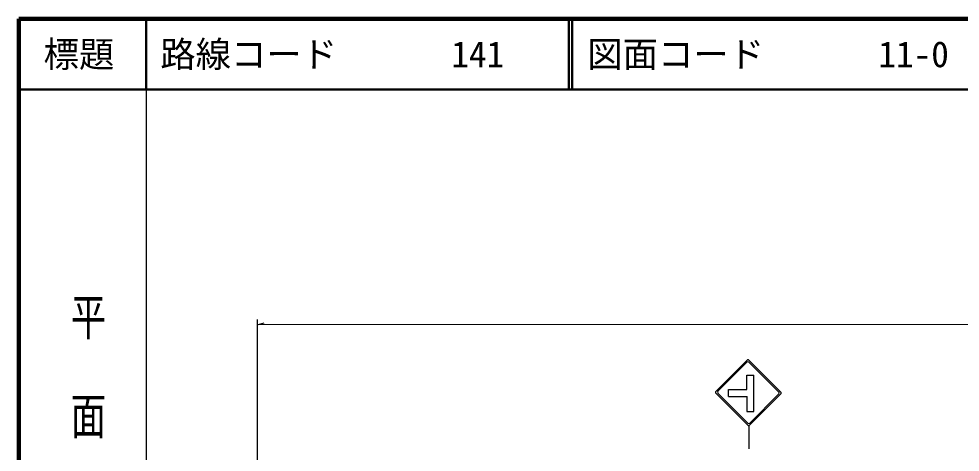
# Model space of a CAD drawing. Units: millimetres, scale not verified. Extents: x 40000 to 680000, y 20000 to 380000.
# Drawn here: x 40000 to 173096, y 318763 to 380000 of the extents above; entities that cross this region are included whole.
import ezdxf
from ezdxf.enums import TextEntityAlignment as Align

# ---------------------------------------------------------------- set-up
doc = ezdxf.new("R2010")
doc.units = ezdxf.units.MM
doc.header["$LTSCALE"] = 1000
for name, color, linetype, lineweight in [('M-BGD', 7, 'Continuous', 25), ('M-TTL', 2, 'Continuous', 140), ('M-TTL-BAND', 7, 'Continuous', 25), ('M-TTL-LINE', 7, 'Continuous', 50)]:
    doc.layers.add(name, color=color, linetype=linetype, lineweight=lineweight)
doc.layers.add('M-TTL-TXT', color=7, linetype='Continuous')
doc.styles.add('@ＭＳ ゴシック', font='')
doc.styles.add('ＭＳ ゴシック', font='')
doc.styles.get('@ＭＳ ゴシック').set_extended_font_data('@MS Gothic')
doc.styles.get('ＭＳ ゴシック').set_extended_font_data('MS Gothic')

msp = doc.modelspace()

# ---------------------------------------------------------------- linework, layer by layer
at = {"layer": 'M-BGD'}
for p, q in [((73687, 337519), (73687, 296642)), ((73687, 336768), (74687, 337057)), ((73703, 336794), (526780, 337093)), ((143025, 331796), (138523, 327294)), ((142954, 331471), (138848, 327365)), ((147768, 327195), (143167, 331796)), ((147443, 327265), (143237, 331471)), ((142915, 327602), (142937, 329667)), ((142937, 329667), (143936, 329667)), ((143936, 324516), (143936, 329667)), ((140327, 327602), (142915, 327602)), ((140327, 326649), (140327, 327602)), ((138523, 327153), (143125, 322551)), ((138848, 327082), (143054, 322876)), ((140327, 326649), (142960, 326649)), ((142937, 326649), (142937, 324516)), ((143266, 322551), (147768, 327053)), ((147443, 326983), (143337, 322876)), ((142937, 324516), (143936, 324516)), ((143196, 322522), (143196, 319248))]:
    msp.add_line(p, q, dxfattribs=at)
for centre, radius, start, end in [((143096, 331330), 200, 45, 135), ((143096, 331726), 100, 45, 135), ((138594, 327224), 100, 135, 225), ((138990, 327224), 200, 135, 225), ((147302, 327124), 200, 315, 45), ((147698, 327124), 100, 315, 45), ((143195, 323018), 200, 225, 315), ((143195, 322622), 100, 225, 315)]:
    msp.add_arc(centre, radius, start, end, dxfattribs=at)
at = {"layer": 'M-TTL'}
for p, q in [((40000, 380000), (40000, 20000)), ((680000, 380000), (40000, 380000))]:
    msp.add_line(p, q, dxfattribs=at)
at = {"layer": 'M-TTL-BAND'}
msp.add_line((58000, 370000), (58000, 20000), dxfattribs=at)
at = {"layer": 'M-TTL-LINE'}
for p, q in [((58000, 380000), (58000, 370000)), ((117750, 380000), (117750, 370000)), ((118250, 380000), (118250, 370000)), ((40000, 370000), (680000, 370000))]:
    msp.add_line(p, q, dxfattribs=at)

# ---------------------------------------------------------------- texts
at = {"layer": 'M-TTL-BAND', "style": '@ＭＳ ゴシック', "width": 1.4}
msp.add_text('平  面  図', height=3666, rotation=270, dxfattribs=at).set_placement((49777, 306475), align=Align.MIDDLE_RIGHT)
at = {"layer": 'M-TTL-TXT', "style": 'ＭＳ ゴシック'}
msp.add_text('標題', height=3666, dxfattribs=at).set_placement((48500, 375000), align=Align.MIDDLE_CENTER)
for s, p in [('路線コード', (60000, 375000)), ('141', (101142, 375000)), ('図面コード', (120380, 375000)), ('11-0', (161521, 375000))]:
    msp.add_text(s, height=3666, dxfattribs=at).set_placement(p, align=Align.MIDDLE_LEFT)

doc.saveas('drawing.dxf')
